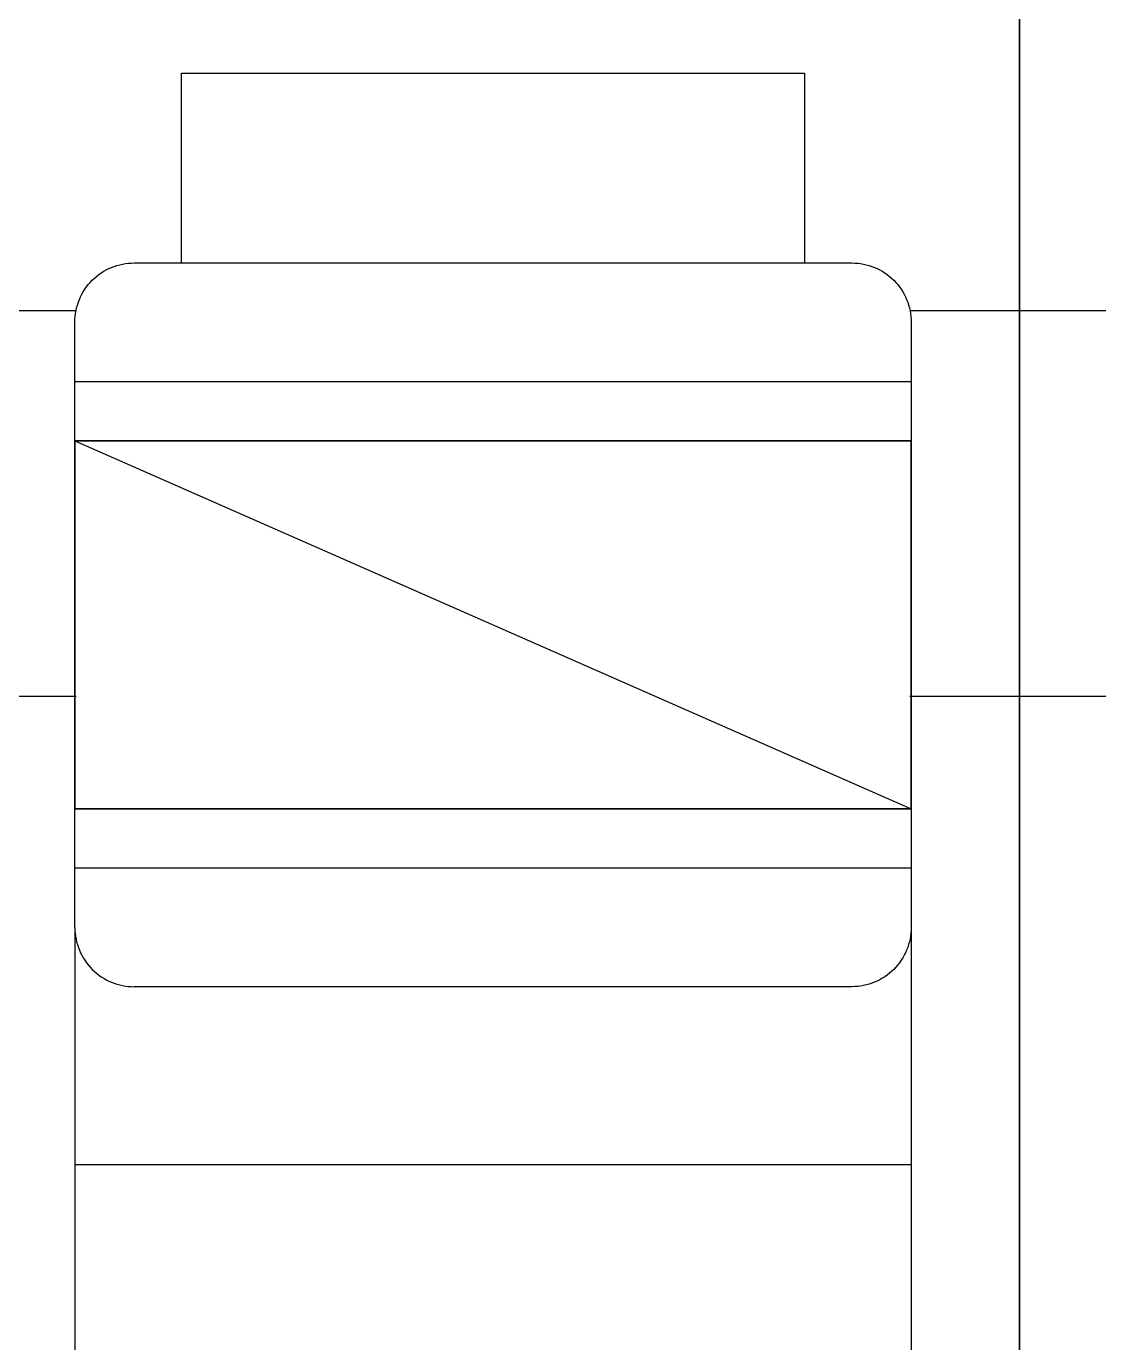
# Model space of a CAD drawing. Header units: millimetres. Extents: x 173893 to 258446, y -176540 to -123824.
# Drawn here: x 188271.16 to 188289.47, y -151204.33 to -151181.86 of the extents above; entities that cross this region are included whole.
import ezdxf

# ---------------------------------------------------------------- set-up
doc = ezdxf.new("R2010")
doc.units = ezdxf.units.MM
doc.header["$LTSCALE"] = 3

msp = doc.modelspace()

# ---------------------------------------------------------------- linework, layer by layer
for p, q in [((188288.118, -151169.6), (188288.118, -151249.082)), ((188288.118, -151249.082), (188288.118, -151169.6)), ((188273.816, -151185.902), (188273.816, -151182.662)), ((188273.816, -151182.662), (188284.448, -151182.662)), ((188284.448, -151182.662), (188284.448, -151185.902)), ((188272.529, -151186.021), (188272.574, -151185.999)), ((188272.574, -151185.999), (188272.619, -151185.979)), ((188272.619, -151185.979), (188272.665, -151185.961)), ((188272.665, -151185.961), (188272.712, -151185.945)), ((188272.712, -151185.945), (188272.759, -151185.932)), ((188272.759, -151185.932), (188272.808, -151185.921)), ((188272.808, -151185.921), (188272.857, -151185.913)), ((188272.857, -151185.913), (188272.906, -151185.907)), ((188272.906, -151185.907), (188272.956, -151185.903)), ((188272.956, -151185.903), (188273.006, -151185.902)), ((188273.006, -151185.902), (188273.816, -151185.902)), ((188273.816, -151185.902), (188284.448, -151185.902)), ((188284.448, -151185.902), (188285.258, -151185.902)), ((188285.258, -151185.902), (188285.258, -151185.902)), ((188285.258, -151185.902), (188285.308, -151185.903)), ((188285.308, -151185.903), (188285.358, -151185.907)), ((188285.358, -151185.907), (188285.407, -151185.913)), ((188285.407, -151185.913), (188285.456, -151185.921)), ((188285.456, -151185.921), (188285.504, -151185.932)), ((188285.504, -151185.932), (188285.552, -151185.945)), ((188285.552, -151185.945), (188285.599, -151185.961)), ((188285.599, -151185.961), (188285.645, -151185.979)), ((188285.645, -151185.979), (188285.69, -151185.999)), ((188285.69, -151185.999), (188285.734, -151186.021)), ((188272.256, -151186.235), (188272.29, -151186.198)), ((188272.29, -151186.198), (188272.327, -151186.164)), ((188272.29, -151186.198), (188272.29, -151186.198)), ((188272.327, -151186.164), (188272.365, -151186.131)), ((188272.365, -151186.131), (188272.404, -151186.1)), ((188272.404, -151186.1), (188272.445, -151186.072)), ((188272.445, -151186.072), (188272.486, -151186.045)), ((188272.486, -151186.045), (188272.529, -151186.021)), ((188285.734, -151186.021), (188285.777, -151186.045)), ((188285.777, -151186.045), (188285.819, -151186.072)), ((188285.819, -151186.072), (188285.86, -151186.1)), ((188285.86, -151186.1), (188285.899, -151186.131)), ((188285.899, -151186.131), (188285.937, -151186.164)), ((188285.937, -151186.164), (188285.974, -151186.198)), ((188285.974, -151186.198), (188285.974, -151186.198)), ((188285.974, -151186.198), (188286.008, -151186.235)), ((188272.091, -151186.481), (188272.113, -151186.437)), ((188272.113, -151186.437), (188272.137, -151186.394)), ((188272.137, -151186.394), (188272.164, -151186.352)), ((188272.164, -151186.352), (188272.192, -151186.312)), ((188272.192, -151186.312), (188272.223, -151186.272)), ((188272.223, -151186.272), (188272.256, -151186.235)), ((188286.008, -151186.235), (188286.041, -151186.272)), ((188286.041, -151186.272), (188286.071, -151186.312)), ((188286.071, -151186.312), (188286.1, -151186.352)), ((188286.1, -151186.352), (188286.126, -151186.394)), ((188286.126, -151186.394), (188286.151, -151186.437)), ((188286.151, -151186.437), (188286.173, -151186.481)), ((188272.013, -151186.716), (188272.024, -151186.667)), ((188272.024, -151186.667), (188272.038, -151186.62)), ((188272.038, -151186.62), (188272.053, -151186.573)), ((188272.053, -151186.573), (188272.071, -151186.527)), ((188272.071, -151186.527), (188272.091, -151186.481)), ((188286.173, -151186.481), (188286.193, -151186.527)), ((188286.193, -151186.527), (188286.211, -151186.573)), ((188286.211, -151186.573), (188286.226, -151186.62)), ((188286.226, -151186.62), (188286.24, -151186.667)), ((188286.24, -151186.667), (188286.251, -151186.716)), ((188270.146, -151186.712), (188272.014, -151186.712)), ((188271.994, -151186.914), (188271.995, -151186.864)), ((188271.995, -151186.864), (188271.999, -151186.814)), ((188271.999, -151186.814), (188272.005, -151186.765)), ((188272.005, -151186.765), (188272.013, -151186.716)), ((188286.25, -151186.712), (188288.118, -151186.712)), ((188286.251, -151186.716), (188286.259, -151186.765)), ((188286.259, -151186.765), (188286.265, -151186.814)), ((188286.265, -151186.814), (188286.269, -151186.864)), ((188286.269, -151186.864), (188286.27, -151186.914)), ((188288.118, -151186.712), (188289.986, -151186.712)), ((188271.994, -151188.939), (188271.994, -151186.914)), ((188271.994, -151186.914), (188271.994, -151186.914)), ((188286.27, -151186.914), (188286.27, -151188.939)), ((188271.994, -151187.927), (188286.27, -151187.927)), ((188271.994, -151188.939), (188286.27, -151188.939)), ((188271.994, -151195.217), (188271.994, -151188.939)), ((188286.27, -151188.939), (188286.27, -151195.217)), ((188270.146, -151193.293), (188272.014, -151193.293)), ((188286.25, -151193.293), (188288.118, -151193.293)), ((188288.118, -151193.293), (188289.986, -151193.293)), ((188271.994, -151197.242), (188271.994, -151195.217)), ((188286.27, -151195.217), (188271.994, -151195.217)), ((188286.27, -151195.217), (188286.27, -151197.242)), ((188286.27, -151196.229), (188271.994, -151196.229)), ((188271.994, -151197.242), (188271.994, -151197.242)), ((188271.994, -151197.242), (188271.995, -151197.292)), ((188271.994, -151197.242), (188271.994, -151228.629)), ((188271.995, -151197.292), (188271.999, -151197.342)), ((188271.999, -151197.342), (188272.005, -151197.391)), ((188272.005, -151197.391), (188272.013, -151197.44)), ((188272.013, -151197.44), (188272.024, -151197.488)), ((188286.251, -151197.44), (188286.24, -151197.488)), ((188286.259, -151197.391), (188286.251, -151197.44)), ((188286.265, -151197.342), (188286.259, -151197.391)), ((188286.269, -151197.292), (188286.265, -151197.342)), ((188286.27, -151197.242), (188286.269, -151197.292)), ((188286.27, -151197.242), (188286.27, -151197.242)), ((188286.27, -151197.242), (188286.27, -151228.629)), ((188272.024, -151197.488), (188272.038, -151197.536)), ((188272.038, -151197.536), (188272.053, -151197.583)), ((188272.053, -151197.583), (188272.071, -151197.629)), ((188272.071, -151197.629), (188272.091, -151197.674)), ((188272.091, -151197.674), (188272.113, -151197.718)), ((188286.173, -151197.674), (188286.151, -151197.718)), ((188286.193, -151197.629), (188286.173, -151197.674)), ((188286.211, -151197.583), (188286.193, -151197.629)), ((188286.226, -151197.536), (188286.211, -151197.583)), ((188286.24, -151197.488), (188286.226, -151197.536)), ((188272.113, -151197.718), (188272.137, -151197.761)), ((188272.137, -151197.761), (188272.164, -151197.803)), ((188272.164, -151197.803), (188272.192, -151197.844)), ((188272.192, -151197.844), (188272.223, -151197.883)), ((188272.223, -151197.883), (188272.256, -151197.921)), ((188286.041, -151197.883), (188286.008, -151197.921)), ((188286.071, -151197.844), (188286.041, -151197.883)), ((188286.1, -151197.803), (188286.071, -151197.844)), ((188286.126, -151197.761), (188286.1, -151197.803)), ((188286.151, -151197.718), (188286.126, -151197.761)), ((188272.256, -151197.921), (188272.29, -151197.958)), ((188272.29, -151197.958), (188272.29, -151197.958)), ((188272.29, -151197.958), (188272.327, -151197.992)), ((188272.327, -151197.992), (188272.365, -151198.025)), ((188272.365, -151198.025), (188272.404, -151198.055)), ((188272.404, -151198.055), (188272.445, -151198.084)), ((188272.445, -151198.084), (188272.486, -151198.111)), ((188272.486, -151198.111), (188272.529, -151198.135)), ((188272.529, -151198.135), (188272.574, -151198.157)), ((188285.734, -151198.135), (188285.69, -151198.157)), ((188285.777, -151198.111), (188285.734, -151198.135)), ((188285.819, -151198.084), (188285.777, -151198.111)), ((188285.86, -151198.055), (188285.819, -151198.084)), ((188285.899, -151198.025), (188285.86, -151198.055)), ((188285.937, -151197.992), (188285.899, -151198.025)), ((188285.974, -151197.958), (188285.937, -151197.992)), ((188286.008, -151197.921), (188285.974, -151197.958)), ((188285.974, -151197.958), (188285.974, -151197.958)), ((188272.574, -151198.157), (188272.619, -151198.177)), ((188272.619, -151198.177), (188272.665, -151198.195)), ((188272.665, -151198.195), (188272.712, -151198.21)), ((188272.712, -151198.21), (188272.759, -151198.224)), ((188272.759, -151198.224), (188272.808, -151198.235)), ((188272.808, -151198.235), (188272.857, -151198.243)), ((188272.857, -151198.243), (188272.906, -151198.249)), ((188272.906, -151198.249), (188272.956, -151198.253)), ((188272.956, -151198.253), (188273.006, -151198.254)), ((188285.258, -151198.254), (188273.006, -151198.254)), ((188285.308, -151198.253), (188285.258, -151198.254)), ((188285.358, -151198.249), (188285.308, -151198.253)), ((188285.407, -151198.243), (188285.358, -151198.249)), ((188285.456, -151198.235), (188285.407, -151198.243)), ((188285.504, -151198.224), (188285.456, -151198.235)), ((188285.552, -151198.21), (188285.504, -151198.224)), ((188285.599, -151198.195), (188285.552, -151198.21)), ((188285.645, -151198.177), (188285.599, -151198.195)), ((188285.69, -151198.157), (188285.645, -151198.177)), ((188286.27, -151201.292), (188271.994, -151201.292))]:
    msp.add_line(p, q)
at = {"color": 144}
for p, q in [((188271.994, -151188.939), (188286.27, -151188.939)), ((188271.994, -151188.939), (188271.994, -151188.939)), ((188271.994, -151188.939), (188286.27, -151195.217)), ((188271.994, -151195.217), (188271.994, -151188.939)), ((188271.994, -151188.939), (188286.27, -151195.217)), ((188286.27, -151188.939), (188271.994, -151188.939)), ((188271.994, -151188.939), (188286.27, -151188.939)), ((188271.994, -151188.939), (188271.994, -151195.217)), ((188286.27, -151195.217), (188286.27, -151188.939)), ((188286.27, -151188.939), (188286.27, -151195.217)), ((188286.27, -151195.217), (188271.994, -151195.217)), ((188271.994, -151195.217), (188286.27, -151195.217)), ((188271.994, -151195.217), (188271.994, -151195.217)), ((188271.994, -151195.217), (188286.27, -151195.217))]:
    msp.add_line(p, q, dxfattribs=at)

doc.saveas('drawing.dxf')
